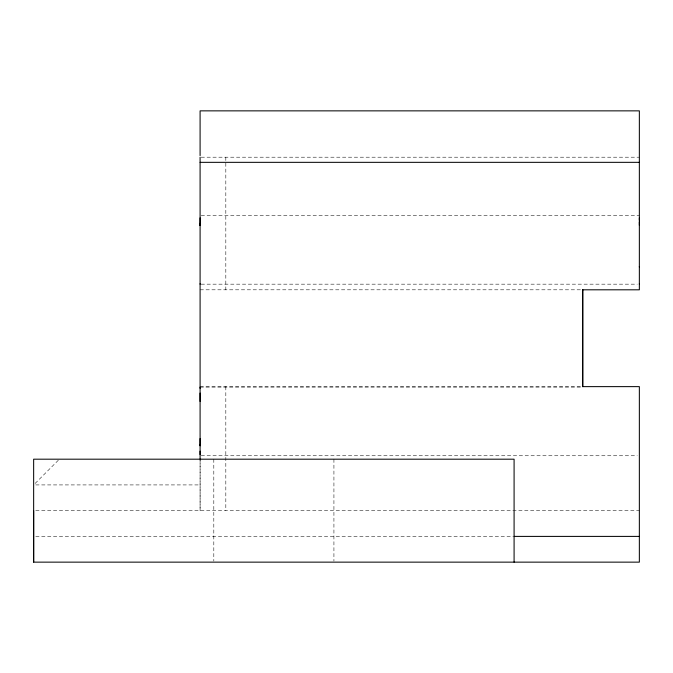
<?xml version="1.0" encoding="UTF-8"?>
<svg xmlns="http://www.w3.org/2000/svg" width="673" height="673" viewBox="0 0 673 673"><rect width="100%" height="100%" fill="white"/><g stroke="black" fill="none" stroke-linecap="round" stroke-linejoin="round"><path stroke-width="0.5" stroke-dasharray="3.37 2.52" d="M35.122 483.45L58.652 459.92M201.118 157.196L639.35 157.196M201.143 215.528L639.35 215.528M201.143 284.166L637.247 284.166M200.091 289.811L581.674 289.811M200.091 386.63L581.674 386.63M200.091 387.118L582.599 387.118M201.143 455.756L637.247 455.756M35.745 484.922L200.083 484.922M35.745 510.664L639.35 510.664M35.753 536.398L513.163 536.398M333.926 459.188L333.926 561.089M225.825 157.196L225.825 289.811M225.825 386.63L225.825 510.664M213.812 459.188L213.812 561.089M200.091 460.214L200.083 510.664L200.091 460.206"/><path stroke-width="1.01" d="M582.675 386.63L639.35 386.63L639.35 562.14L33.65 562.14L33.65 510.664M200.091 445.711L200.091 444.416M200.091 401.445L200.091 393.066M200.091 284.166L200.091 283.737M200.091 225.253L200.091 217.867M200.091 451.146L200.091 454.578M200.091 438.586L200.091 445.694M639.35 284.166L639.35 283.737M639.35 267.004L639.35 266.55M639.35 225.253L639.35 221.989M639.35 220.13L639.35 217.867M200.091 387.118L200.091 388.287M200.091 162.336L639.35 162.336M582.675 289.811L639.35 289.811L639.35 110.86L200.091 110.86L200.091 155.623M514.088 536.398L639.35 536.398M200.091 223.293L200.091 225.581M514.088 562.14L514.088 459.188L33.65 459.188L33.65 562.14M200.091 157.196L200.091 459.154M582.725 289.811L582.725 386.63L582.725 289.811"/></g></svg>
